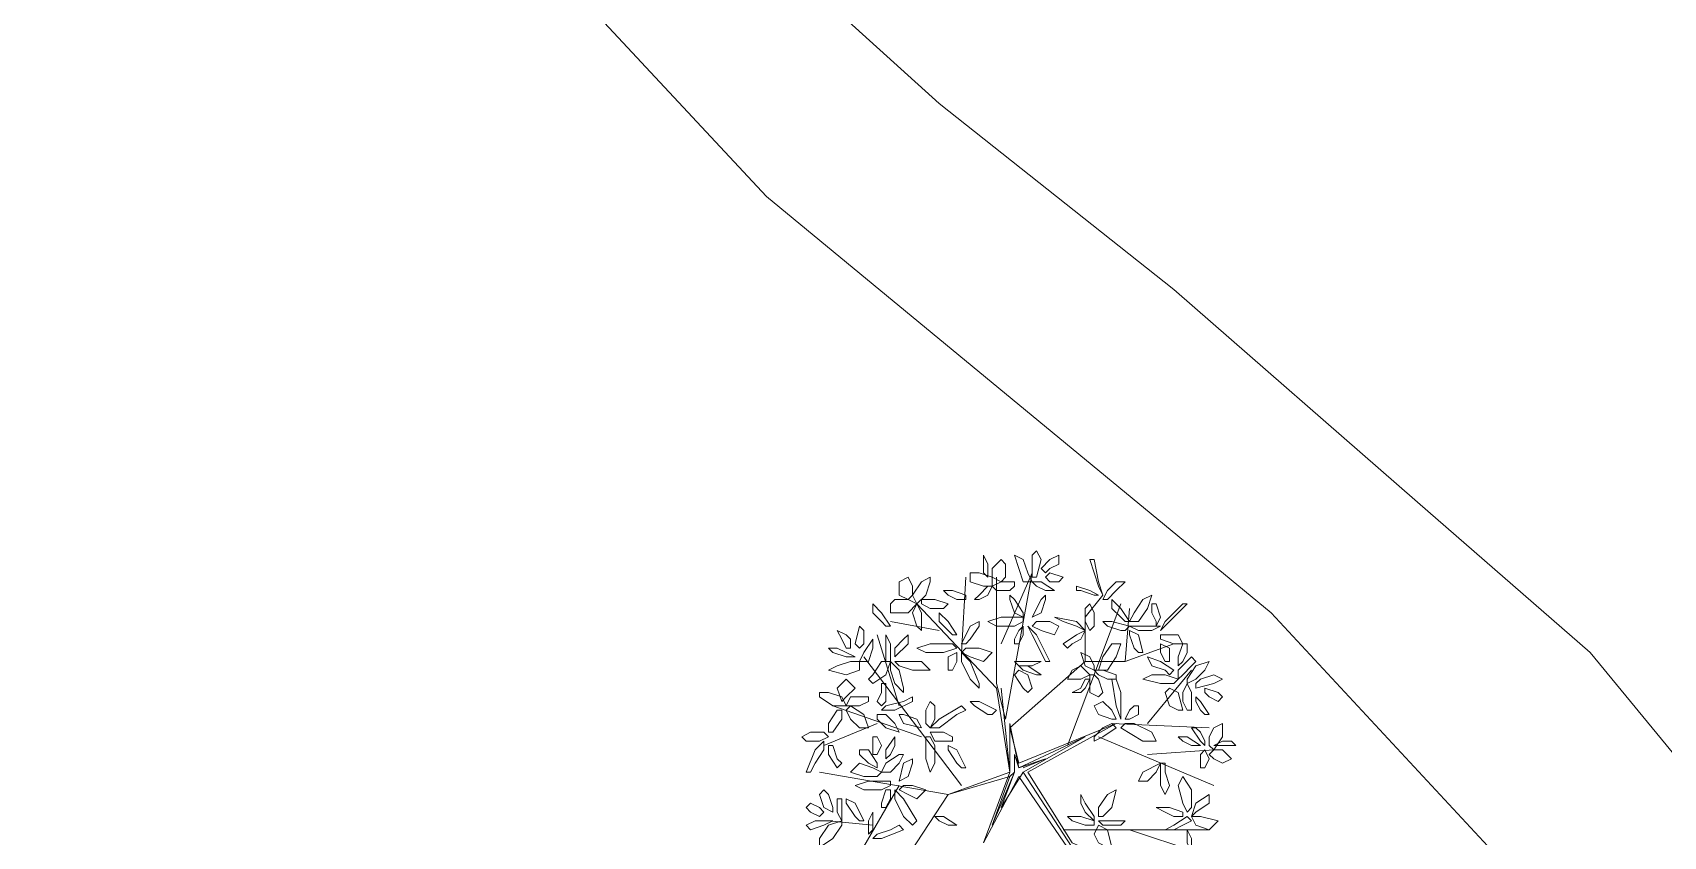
# Model space of a CAD drawing. Header units: millimetres. Extents: x 2424 to 2568, y 1542 to 1762.
# Drawn here: x 2518.33 to 2528.72, y 1604.37 to 1609.49 of the extents above; entities that cross this region are included whole.
import ezdxf

# ---------------------------------------------------------------- set-up
doc = ezdxf.new("R2010")
doc.units = ezdxf.units.MM
doc.layers.add('PDF_0', color=7, linetype='Continuous')

msp = doc.modelspace()

# ---------------------------------------------------------------- linework, layer by layer
at = {"layer": 'PDF_0', "lineweight": 9}
for points in [[(2517.244, 1615.198), (2519.023, 1614.068), (2520.238, 1612.12), (2521.085, 1610.51), (2523.005, 1608.449), (2526.224, 1605.794), (2528.766, 1603.055), (2530.573, 1601.135), (2533.821, 1598.904), (2535.882, 1597.322)], [(2536.786, 1598), (2535.43, 1598.932), (2532.776, 1600.768), (2531.618, 1601.615), (2530.827, 1602.518), (2529.444, 1604.1), (2528.258, 1605.54), (2527.156, 1606.5), (2525.603, 1607.856), (2524.106, 1609.042), (2522.017, 1610.934)], [(2524.248, 1605.54), (2524.276, 1606.02)], [(2524.502, 1605.596), (2524.699, 1606.048), (2524.53, 1605.116), (2524.473, 1605.342), (2524.473, 1606.02)], [(2525.321, 1605.822), (2525.292, 1605.484), (2525.038, 1605.484), (2525.038, 1605.766), (2525.151, 1605.907)], [(2525.575, 1603.93), (2525.321, 1603.987), (2525.151, 1604.241), (2524.925, 1604.297), (2524.615, 1604.749), (2524.389, 1604.326), (2524.558, 1604.778), (2524.473, 1605.314), (2523.965, 1605.851)], [(2524.925, 1604.947), (2525.264, 1605.851)], [(2524.106, 1605.681), (2523.796, 1605.738)], [(2523.852, 1605.201), (2523.711, 1605.653)], [(2525.292, 1605.484), (2525.603, 1605.596)], [(2524.248, 1604.693), (2523.626, 1605.512)], [(2525.038, 1605.484), (2524.558, 1605.06), (2524.615, 1604.834), (2525.236, 1605.088), (2524.671, 1604.778), (2524.954, 1604.326), (2525.151, 1604.241)], [(2525.434, 1605.088), (2525.716, 1605.427)], [(2524.502, 1605.314), (2524.558, 1604.778), (2524.558, 1605.088), (2524.615, 1604.806), (2525.038, 1605.003), (2524.643, 1604.778), (2524.502, 1604.552), (2524.586, 1604.778), (2524.445, 1604.439), (2524.558, 1604.749), (2524.586, 1604.778), (2524.586, 1604.89), (2524.615, 1604.806), (2524.784, 1604.862), (2524.643, 1604.806)], [(2523.993, 1605.003), (2523.429, 1605.201)], [(2523.711, 1605.088), (2523.372, 1604.947)], [(2525.208, 1605.088), (2525.829, 1605.06)], [(2525.123, 1605.003), (2525.857, 1604.693)], [(2525.434, 1604.89), (2525.857, 1604.919)], [(2523.344, 1604.778), (2524.163, 1604.636), (2523.683, 1603.902)], [(2524.558, 1604.749), (2524.163, 1604.636), (2524.558, 1604.778)], [(2524.643, 1604.778), (2524.954, 1604.297), (2524.643, 1604.778)], [(2523.852, 1604.693), (2523.542, 1604.156)], [(2523.683, 1604.439), (2523.4, 1604.467)], [(2524.897, 1604.41), (2525.829, 1604.41)], [(2525.321, 1604.41), (2525.744, 1604.269)]]:
    msp.add_lwpolyline(points, dxfattribs=at)
for points in [[(2524.417, 1606.02), (2524.417, 1606.105), (2524.389, 1606.161), (2524.389, 1606.133), (2524.389, 1606.048)], [(2524.502, 1605.992), (2524.445, 1606.02), (2524.445, 1606.077), (2524.502, 1606.133), (2524.53, 1606.105), (2524.53, 1606.02)], [(2524.699, 1605.992), (2524.643, 1605.992), (2524.615, 1606.077), (2524.586, 1606.161), (2524.643, 1606.133), (2524.671, 1606.048)], [(2524.699, 1606.077), (2524.699, 1606.161), (2524.728, 1606.19), (2524.756, 1606.133), (2524.728, 1606.02), (2524.699, 1606.02)], [(2524.784, 1606.048), (2524.756, 1606.077), (2524.812, 1606.133), (2524.869, 1606.161), (2524.869, 1606.105), (2524.812, 1606.077)], [(2525.095, 1606.048), (2525.123, 1605.964), (2525.151, 1605.907), (2525.123, 1605.992), (2525.095, 1606.133), (2525.067, 1606.133)], [(2523.937, 1605.964), (2523.937, 1605.907), (2523.909, 1605.879), (2523.852, 1605.907), (2523.852, 1605.992), (2523.909, 1606.02)], [(2524.05, 1606.02), (2524.05, 1605.992), (2524.022, 1605.907), (2523.965, 1605.851), (2523.937, 1605.907), (2523.993, 1605.992)], [(2524.389, 1605.964), (2524.304, 1605.992), (2524.304, 1606.048), (2524.361, 1606.048), (2524.445, 1606.02), (2524.445, 1605.964)], [(2524.869, 1605.992), (2524.897, 1606.02), (2524.812, 1606.048), (2524.784, 1606.02), (2524.812, 1605.992)], [(2524.219, 1605.879), (2524.163, 1605.907), (2524.135, 1605.935), (2524.191, 1605.935), (2524.276, 1605.907), (2524.276, 1605.879)], [(2524.361, 1605.907), (2524.417, 1605.964), (2524.445, 1605.964), (2524.417, 1605.907), (2524.361, 1605.879), (2524.332, 1605.879)], [(2524.558, 1605.935), (2524.473, 1605.935), (2524.445, 1605.964), (2524.502, 1605.992), (2524.586, 1605.992), (2524.586, 1605.964)], [(2524.586, 1605.794), (2524.558, 1605.879), (2524.558, 1605.907), (2524.586, 1605.879), (2524.643, 1605.794), (2524.643, 1605.766)], [(2524.784, 1605.935), (2524.841, 1605.935), (2524.756, 1605.992), (2524.699, 1605.992), (2524.728, 1605.964)], [(2524.756, 1605.794), (2524.699, 1605.766), (2524.756, 1605.879), (2524.784, 1605.907), (2524.784, 1605.879)], [(2525.01, 1605.935), (2525.095, 1605.907), (2525.123, 1605.907), (2525.067, 1605.935), (2524.982, 1605.964), (2524.982, 1605.935)], [(2525.151, 1605.879), (2525.179, 1605.879), (2525.236, 1605.935), (2525.292, 1605.992), (2525.236, 1605.992), (2525.179, 1605.935)], [(2525.321, 1605.738), (2525.377, 1605.738), (2525.434, 1605.822), (2525.462, 1605.907), (2525.405, 1605.879), (2525.349, 1605.794)], [(2523.739, 1605.738), (2523.683, 1605.794), (2523.683, 1605.851), (2523.739, 1605.794), (2523.796, 1605.709), (2523.767, 1605.709)], [(2523.824, 1605.879), (2523.909, 1605.879), (2523.965, 1605.851), (2523.909, 1605.794), (2523.796, 1605.794), (2523.796, 1605.851)], [(2523.965, 1605.709), (2523.993, 1605.681), (2523.993, 1605.794), (2523.965, 1605.851), (2523.937, 1605.794)], [(2523.993, 1605.851), (2523.993, 1605.879), (2524.078, 1605.879), (2524.163, 1605.851), (2524.135, 1605.822), (2524.05, 1605.822)], [(2524.163, 1605.681), (2524.106, 1605.738), (2524.106, 1605.794), (2524.163, 1605.738), (2524.219, 1605.653), (2524.191, 1605.653)], [(2525.067, 1605.681), (2525.095, 1605.709), (2525.095, 1605.794), (2525.067, 1605.851), (2525.038, 1605.822), (2525.038, 1605.738)], [(2525.264, 1605.766), (2525.208, 1605.822), (2525.208, 1605.879), (2525.264, 1605.822), (2525.321, 1605.738), (2525.292, 1605.738)], [(2525.462, 1605.794), (2525.49, 1605.738), (2525.49, 1605.709), (2525.518, 1605.766), (2525.49, 1605.851), (2525.462, 1605.851)], [(2525.603, 1605.794), (2525.547, 1605.738), (2525.518, 1605.681), (2525.575, 1605.738), (2525.688, 1605.851), (2525.66, 1605.851)], [(2523.542, 1605.568), (2523.513, 1605.568), (2523.485, 1605.625), (2523.457, 1605.681), (2523.513, 1605.653), (2523.542, 1605.625)], [(2523.626, 1605.653), (2523.626, 1605.596), (2523.598, 1605.568), (2523.57, 1605.596), (2523.598, 1605.709), (2523.626, 1605.681)], [(2524.304, 1605.625), (2524.361, 1605.709), (2524.361, 1605.738), (2524.304, 1605.709), (2524.248, 1605.596), (2524.276, 1605.596)], [(2524.586, 1605.709), (2524.473, 1605.709), (2524.417, 1605.738), (2524.502, 1605.766), (2524.643, 1605.766), (2524.643, 1605.738)], [(2524.586, 1605.596), (2524.615, 1605.596), (2524.643, 1605.653), (2524.643, 1605.709), (2524.615, 1605.681), (2524.586, 1605.625)], [(2524.756, 1605.54), (2524.699, 1605.653), (2524.671, 1605.709), (2524.728, 1605.653), (2524.812, 1605.484), (2524.784, 1605.484)], [(2524.699, 1605.709), (2524.728, 1605.738), (2524.812, 1605.738), (2524.869, 1605.709), (2524.841, 1605.653), (2524.756, 1605.681)], [(2524.897, 1605.738), (2524.841, 1605.766), (2524.982, 1605.738), (2525.038, 1605.681), (2524.982, 1605.709)], [(2524.954, 1605.596), (2525.01, 1605.625), (2525.038, 1605.681), (2524.982, 1605.653), (2524.897, 1605.596), (2524.925, 1605.568)], [(2525.264, 1605.681), (2525.179, 1605.709), (2525.151, 1605.738), (2525.208, 1605.738), (2525.321, 1605.709), (2525.292, 1605.681)], [(2525.462, 1605.681), (2525.518, 1605.709), (2525.405, 1605.709), (2525.321, 1605.709), (2525.377, 1605.681)], [(2525.349, 1605.568), (2525.321, 1605.653), (2525.321, 1605.681), (2525.377, 1605.653), (2525.405, 1605.54), (2525.377, 1605.54)], [(2523.683, 1605.568), (2523.655, 1605.484), (2523.598, 1605.484), (2523.626, 1605.54), (2523.683, 1605.625), (2523.683, 1605.596)], [(2523.767, 1605.54), (2523.767, 1605.625), (2523.767, 1605.653), (2523.796, 1605.596), (2523.796, 1605.484), (2523.767, 1605.484)], [(2523.824, 1605.568), (2523.824, 1605.512), (2523.909, 1605.596), (2523.909, 1605.653), (2523.88, 1605.625)], [(2524.135, 1605.54), (2524.022, 1605.54), (2523.965, 1605.568), (2524.05, 1605.596), (2524.191, 1605.596), (2524.219, 1605.568)], [(2525.123, 1605.427), (2525.179, 1605.427), (2525.236, 1605.512), (2525.264, 1605.596), (2525.208, 1605.596), (2525.151, 1605.512)], [(2525.518, 1605.653), (2525.518, 1605.625), (2525.603, 1605.596), (2525.66, 1605.596), (2525.631, 1605.653), (2525.575, 1605.653)], [(2525.575, 1605.484), (2525.547, 1605.484), (2525.518, 1605.54), (2525.518, 1605.596), (2525.575, 1605.568), (2525.575, 1605.54)], [(2525.688, 1605.54), (2525.66, 1605.484), (2525.631, 1605.455), (2525.631, 1605.512), (2525.66, 1605.596), (2525.688, 1605.596)], [(2523.513, 1605.512), (2523.57, 1605.512), (2523.457, 1605.568), (2523.4, 1605.568), (2523.429, 1605.54)], [(2523.598, 1605.484), (2523.598, 1605.427), (2523.513, 1605.399), (2523.4, 1605.427), (2523.457, 1605.455), (2523.542, 1605.484)], [(2523.683, 1605.399), (2523.739, 1605.484), (2523.796, 1605.484), (2523.767, 1605.399), (2523.683, 1605.342), (2523.655, 1605.371)], [(2523.824, 1605.342), (2523.796, 1605.427), (2523.796, 1605.484), (2523.852, 1605.427), (2523.88, 1605.314), (2523.88, 1605.286)], [(2523.824, 1605.484), (2523.852, 1605.455), (2523.937, 1605.427), (2524.05, 1605.427), (2523.993, 1605.484), (2523.909, 1605.484)], [(2524.163, 1605.427), (2524.191, 1605.427), (2524.219, 1605.484), (2524.219, 1605.54), (2524.163, 1605.512), (2524.163, 1605.455)], [(2524.248, 1605.54), (2524.276, 1605.568), (2524.361, 1605.568), (2524.445, 1605.54), (2524.389, 1605.484), (2524.304, 1605.512)], [(2524.304, 1605.371), (2524.248, 1605.484), (2524.248, 1605.54), (2524.304, 1605.484), (2524.361, 1605.342), (2524.361, 1605.314)], [(2524.699, 1605.455), (2524.756, 1605.484), (2524.643, 1605.484), (2524.586, 1605.484), (2524.615, 1605.455)], [(2525.067, 1605.512), (2525.01, 1605.54), (2525.038, 1605.455), (2525.095, 1605.427), (2525.095, 1605.455)], [(2525.547, 1605.427), (2525.462, 1605.455), (2525.434, 1605.512), (2525.518, 1605.484), (2525.603, 1605.427), (2525.575, 1605.399)], [(2525.716, 1605.455), (2525.66, 1605.399), (2525.631, 1605.371), (2525.631, 1605.427), (2525.716, 1605.512), (2525.744, 1605.484)], [(2525.688, 1605.342), (2525.688, 1605.371), (2525.744, 1605.455), (2525.829, 1605.484), (2525.801, 1605.427), (2525.744, 1605.371)], [(2523.57, 1605.314), (2523.513, 1605.258), (2523.485, 1605.229), (2523.457, 1605.314), (2523.513, 1605.371), (2523.542, 1605.342)], [(2524.643, 1605.314), (2524.586, 1605.399), (2524.615, 1605.427), (2524.671, 1605.399), (2524.699, 1605.314), (2524.671, 1605.286)], [(2524.728, 1605.399), (2524.756, 1605.399), (2524.671, 1605.455), (2524.615, 1605.455), (2524.643, 1605.427)], [(2525.038, 1605.427), (2525.067, 1605.399), (2525.01, 1605.371), (2524.925, 1605.371), (2524.954, 1605.427), (2525.01, 1605.455)], [(2525.067, 1605.371), (2525.038, 1605.371), (2525.01, 1605.314), (2524.954, 1605.286), (2525.01, 1605.286), (2525.038, 1605.314)], [(2525.123, 1605.371), (2525.151, 1605.286), (2525.123, 1605.258), (2525.067, 1605.286), (2525.067, 1605.399), (2525.095, 1605.399)], [(2525.179, 1605.371), (2525.123, 1605.399), (2525.095, 1605.427), (2525.151, 1605.427), (2525.236, 1605.399), (2525.236, 1605.371)], [(2525.264, 1605.286), (2525.264, 1605.173), (2525.264, 1605.116), (2525.236, 1605.201), (2525.208, 1605.371), (2525.236, 1605.371)], [(2525.631, 1605.371), (2525.603, 1605.342), (2525.518, 1605.342), (2525.405, 1605.371), (2525.462, 1605.399), (2525.547, 1605.399)], [(2525.773, 1605.371), (2525.857, 1605.399), (2525.914, 1605.371), (2525.857, 1605.342), (2525.744, 1605.314), (2525.744, 1605.342)], [(2523.4, 1605.286), (2523.485, 1605.258), (2523.513, 1605.201), (2523.429, 1605.201), (2523.344, 1605.258), (2523.344, 1605.286)], [(2523.739, 1605.286), (2523.711, 1605.229), (2523.739, 1605.201), (2523.767, 1605.229), (2523.767, 1605.342), (2523.739, 1605.342)], [(2525.575, 1605.201), (2525.547, 1605.286), (2525.575, 1605.314), (2525.631, 1605.286), (2525.66, 1605.173), (2525.631, 1605.173)], [(2525.66, 1605.229), (2525.66, 1605.286), (2525.688, 1605.342), (2525.716, 1605.286), (2525.716, 1605.173), (2525.688, 1605.173)], [(2525.801, 1605.286), (2525.801, 1605.314), (2525.885, 1605.286), (2525.914, 1605.258), (2525.885, 1605.229), (2525.829, 1605.258)], [(2523.4, 1605.088), (2523.457, 1605.173), (2523.485, 1605.173), (2523.485, 1605.116), (2523.429, 1605.032), (2523.4, 1605.032)], [(2523.655, 1605.258), (2523.655, 1605.229), (2523.598, 1605.201), (2523.513, 1605.201), (2523.542, 1605.258), (2523.598, 1605.258)], [(2523.513, 1605.173), (2523.542, 1605.201), (2523.626, 1605.145), (2523.655, 1605.06), (2523.598, 1605.06), (2523.542, 1605.116)], [(2523.88, 1605.229), (2523.767, 1605.201), (2523.739, 1605.173), (2523.824, 1605.173), (2523.937, 1605.229), (2523.937, 1605.258)], [(2524.05, 1605.06), (2524.022, 1605.088), (2524.022, 1605.173), (2524.05, 1605.229), (2524.078, 1605.201), (2524.078, 1605.116)], [(2524.219, 1605.145), (2524.106, 1605.06), (2524.05, 1605.06), (2524.106, 1605.116), (2524.248, 1605.201), (2524.276, 1605.173)], [(2524.417, 1605.145), (2524.332, 1605.201), (2524.304, 1605.229), (2524.361, 1605.229), (2524.473, 1605.173), (2524.445, 1605.145)], [(2525.236, 1605.116), (2525.208, 1605.116), (2525.123, 1605.145), (2525.095, 1605.201), (2525.151, 1605.229), (2525.208, 1605.173)], [(2525.377, 1605.201), (2525.349, 1605.201), (2525.321, 1605.173), (2525.292, 1605.116), (2525.321, 1605.116), (2525.377, 1605.145)], [(2525.773, 1605.173), (2525.744, 1605.229), (2525.744, 1605.258), (2525.773, 1605.229), (2525.829, 1605.145), (2525.801, 1605.145)], [(2523.711, 1605.145), (2523.711, 1605.116), (2523.767, 1605.06), (2523.852, 1605.032), (2523.824, 1605.088), (2523.767, 1605.145)], [(2523.965, 1605.116), (2523.993, 1605.06), (2523.88, 1605.088), (2523.852, 1605.145), (2523.88, 1605.145)], [(2525.151, 1605.06), (2525.095, 1605.003), (2525.095, 1604.975), (2525.151, 1605.003), (2525.236, 1605.06), (2525.208, 1605.088)], [(2525.349, 1605.088), (2525.462, 1605.032), (2525.49, 1604.975), (2525.405, 1604.975), (2525.264, 1605.06), (2525.292, 1605.088)], [(2525.773, 1605.032), (2525.801, 1604.975), (2525.801, 1604.947), (2525.773, 1604.975), (2525.716, 1605.06), (2525.744, 1605.06)], [(2525.829, 1605.003), (2525.857, 1605.06), (2525.914, 1605.088), (2525.914, 1605.003), (2525.857, 1604.919), (2525.829, 1604.947)], [(2523.4, 1605.003), (2523.372, 1605.032), (2523.287, 1605.032), (2523.231, 1605.003), (2523.259, 1604.975), (2523.344, 1604.975)], [(2523.316, 1604.834), (2523.372, 1604.919), (2523.372, 1604.975), (2523.316, 1604.919), (2523.259, 1604.778), (2523.287, 1604.778)], [(2523.711, 1604.89), (2523.683, 1604.89), (2523.683, 1604.947), (2523.683, 1605.003), (2523.711, 1605.003), (2523.739, 1604.947)], [(2523.824, 1604.947), (2523.796, 1604.89), (2523.767, 1604.862), (2523.767, 1604.919), (2523.824, 1605.003), (2523.824, 1604.975)], [(2524.078, 1604.947), (2524.078, 1604.834), (2524.05, 1604.778), (2524.022, 1604.862), (2524.022, 1605.003), (2524.05, 1605.003)], [(2524.191, 1604.975), (2524.191, 1605.003), (2524.135, 1605.032), (2524.05, 1605.032), (2524.078, 1604.975), (2524.135, 1604.975)], [(2525.716, 1604.947), (2525.773, 1604.947), (2525.688, 1605.003), (2525.631, 1605.003), (2525.66, 1604.975)], [(2525.857, 1604.947), (2525.885, 1604.947), (2525.942, 1604.947), (2525.998, 1604.947), (2525.97, 1604.975), (2525.914, 1604.975)], [(2523.457, 1604.862), (2523.429, 1604.947), (2523.4, 1604.947), (2523.4, 1604.89), (2523.457, 1604.806), (2523.485, 1604.834)], [(2523.655, 1604.834), (2523.598, 1604.89), (2523.598, 1604.919), (2523.655, 1604.919), (2523.711, 1604.834), (2523.711, 1604.806)], [(2523.852, 1604.834), (2523.796, 1604.778), (2523.739, 1604.778), (2523.767, 1604.834), (2523.852, 1604.89), (2523.88, 1604.89)], [(2523.909, 1604.749), (2523.852, 1604.721), (2523.88, 1604.834), (2523.937, 1604.862), (2523.937, 1604.834)], [(2524.219, 1604.834), (2524.163, 1604.919), (2524.163, 1604.947), (2524.219, 1604.919), (2524.276, 1604.806), (2524.248, 1604.806)], [(2525.773, 1604.834), (2525.773, 1604.89), (2525.801, 1604.919), (2525.829, 1604.862), (2525.801, 1604.806), (2525.773, 1604.806)], [(2525.829, 1604.89), (2525.857, 1604.919), (2525.914, 1604.919), (2525.97, 1604.862), (2525.914, 1604.834), (2525.857, 1604.862)], [(2523.739, 1604.778), (2523.711, 1604.749), (2523.626, 1604.749), (2523.542, 1604.778), (2523.598, 1604.834), (2523.683, 1604.806)], [(2525.49, 1604.778), (2525.518, 1604.834), (2525.405, 1604.778), (2525.377, 1604.721), (2525.434, 1604.721)], [(2525.547, 1604.778), (2525.575, 1604.693), (2525.547, 1604.636), (2525.518, 1604.693), (2525.518, 1604.834), (2525.547, 1604.834)], [(2525.688, 1604.523), (2525.716, 1604.552), (2525.716, 1604.665), (2525.66, 1604.749), (2525.631, 1604.693), (2525.66, 1604.58)], [(2523.4, 1604.636), (2523.429, 1604.552), (2523.429, 1604.523), (2523.372, 1604.552), (2523.344, 1604.636), (2523.372, 1604.665)], [(2523.739, 1604.665), (2523.626, 1604.665), (2523.57, 1604.693), (2523.655, 1604.721), (2523.796, 1604.721), (2523.796, 1604.693)], [(2523.739, 1604.552), (2523.767, 1604.552), (2523.796, 1604.608), (2523.796, 1604.665), (2523.767, 1604.665), (2523.739, 1604.58)], [(2523.88, 1604.495), (2523.824, 1604.608), (2523.824, 1604.665), (2523.88, 1604.608), (2523.965, 1604.467), (2523.937, 1604.439)], [(2523.852, 1604.665), (2523.88, 1604.693), (2523.937, 1604.693), (2524.022, 1604.665), (2523.965, 1604.608), (2523.909, 1604.636)], [(2525.123, 1604.495), (2525.151, 1604.495), (2525.208, 1604.552), (2525.236, 1604.665), (2525.179, 1604.636), (2525.123, 1604.552)], [(2523.372, 1604.523), (2523.344, 1604.495), (2523.287, 1604.523), (2523.259, 1604.552), (2523.287, 1604.58), (2523.344, 1604.552)], [(2523.485, 1604.58), (2523.485, 1604.495), (2523.485, 1604.467), (2523.457, 1604.523), (2523.457, 1604.608), (2523.485, 1604.608)], [(2523.57, 1604.495), (2523.513, 1604.58), (2523.513, 1604.608), (2523.57, 1604.58), (2523.626, 1604.467), (2523.598, 1604.467)], [(2525.038, 1604.523), (2525.01, 1604.58), (2525.01, 1604.636), (2525.038, 1604.58), (2525.095, 1604.495), (2525.095, 1604.467)], [(2525.603, 1604.495), (2525.547, 1604.523), (2525.49, 1604.552), (2525.575, 1604.552), (2525.66, 1604.523), (2525.66, 1604.495)], [(2525.829, 1604.58), (2525.829, 1604.636), (2525.744, 1604.58), (2525.716, 1604.495), (2525.744, 1604.523)], [(2523.372, 1604.439), (2523.429, 1604.467), (2523.316, 1604.467), (2523.259, 1604.439), (2523.287, 1604.41)], [(2523.485, 1604.467), (2523.485, 1604.439), (2523.429, 1604.354), (2523.344, 1604.297), (2523.344, 1604.354), (2523.4, 1604.439)], [(2523.655, 1604.467), (2523.683, 1604.523), (2523.683, 1604.41), (2523.655, 1604.382), (2523.655, 1604.41)], [(2523.796, 1604.41), (2523.711, 1604.382), (2523.683, 1604.354), (2523.739, 1604.354), (2523.88, 1604.41), (2523.852, 1604.439)], [(2524.163, 1604.439), (2524.219, 1604.439), (2524.135, 1604.495), (2524.078, 1604.495), (2524.106, 1604.467)], [(2525.038, 1604.439), (2524.954, 1604.467), (2524.925, 1604.495), (2525.01, 1604.495), (2525.095, 1604.467), (2525.095, 1604.439)], [(2525.123, 1604.326), (2525.095, 1604.382), (2525.123, 1604.439), (2525.179, 1604.41), (2525.208, 1604.297), (2525.179, 1604.297)], [(2525.264, 1604.439), (2525.292, 1604.467), (2525.179, 1604.467), (2525.123, 1604.467), (2525.151, 1604.439)], [(2525.66, 1604.439), (2525.603, 1604.41), (2525.547, 1604.41), (2525.603, 1604.439), (2525.688, 1604.495), (2525.716, 1604.467)], [(2525.829, 1604.41), (2525.744, 1604.439), (2525.716, 1604.495), (2525.773, 1604.495), (2525.885, 1604.467), (2525.857, 1604.439)], [(2525.716, 1604.354), (2525.688, 1604.41), (2525.688, 1604.326), (2525.716, 1604.269), (2525.716, 1604.297)]]:
    msp.add_lwpolyline(points, close=True, dxfattribs=at)

doc.saveas('drawing.dxf')
